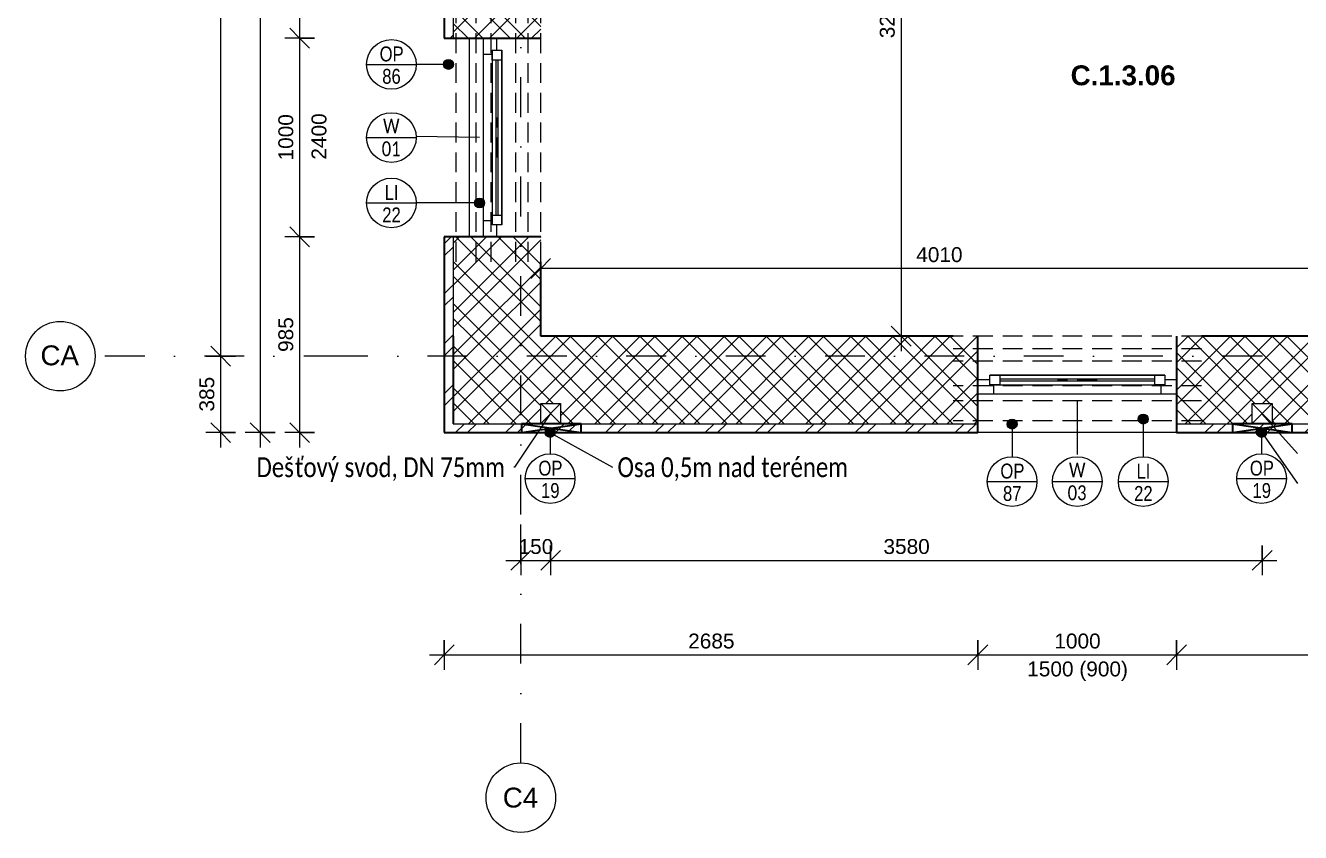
# Model space of a CAD drawing. Header units: millimetres. Extents: x -47427 to -6020, y -7799 to 12520.
# Drawn here: x -47427 to -41012, y -7799 to -3738 of the extents above; entities that cross this region are included whole.
import ezdxf

# ---------------------------------------------------------------- set-up
doc = ezdxf.new("R2010")
doc.units = ezdxf.units.MM
doc.linetypes.add('HA_Dash_3mm-S1mm', pattern=[150, 100, -50])
doc.linetypes.add('HA_DashDot_10mm-S3mm', pattern=[500, 200, -150, 0, -150])
for name, color, linetype, lineweight in [('A-____-____-DIMS', 9, 'Continuous', 5), ('A-____-____-DIMS-50', 9, 'Continuous', 5), ('A-AREA-____-IDEN', 9, 'Continuous', 9), ('A-DETL-____-OTLN', 9, 'Continuous', 25), ('A-FLOR-____-OTLN', 9, 'Continuous', 9), ('A-GENM-____-HDLN', 9, 'HA_Dash_3mm-S1mm', 9), ('A-GENM-____-IDEN', 9, 'Continuous', 9), ('A-GENM-____-OTLN', 9, 'Continuous', 9), ('A-GLAZ-____-IDEN', 9, 'Continuous', 9), ('A-GLAZ-____-MCUT', 9, 'Continuous', 5), ('A-GLAZ-____-OTLN', 9, 'Continuous', 5), ('A-WALL-____-MCUT', 9, 'Continuous', 25), ('A-WALL-____-OTLN', 9, 'Continuous', 9), ('A-WALL-____-PATT', 9, 'Continuous', 25), ('G-____-____-TEXT', 9, 'Continuous', 5), ('M-HVAC-DUCT-OTLN', 9, 'Continuous', 9), ('S-GRID-____-IDEN', 9, 'Continuous', 9), ('S-GRID-____-OTLN', 9, 'Continuous', 5)]:
    doc.layers.add(name, color=color, linetype=linetype, lineweight=lineweight)
doc.styles.add('Arial', font='arial.ttf', dxfattribs={"height": 100})
doc.styles.add('Arial_1', font='arial.ttf', dxfattribs={"height": 75})
doc.styles.add('Arial_2', font='arial.ttf', dxfattribs={"width": 0.8, "height": 75})
doc.styles.add('Arial_B', font='arialbd.ttf', dxfattribs={"height": 100})
doc.styles.add('Calibri', font='calibri.ttf', dxfattribs={"width": 0.8, "height": 75})
doc.styles.add('Calibri_1', font='calibri.ttf', dxfattribs={"width": 0.8, "height": 100})
doc.dimstyles.new('Inner_Dimensions_2', dxfattribs={"dimscale": 304.8, "dimtxt": 76.519455, "dimasz": 0.328084, "dimexe": 0.246063, "dimexo": 0.0625, "dimgap": 0.032808, "dimtad": 1, "dimdec": 0, "dimzin": 0, "dimdsep": 46, "dimtxsty": 'Arial_1', "dimblk1": 'OBLIQUE', "dimblk2": 'OBLIQUE', "dimsah": 1, "dimcen": 0.09, "dimdle": 0.246063, "dimazin": 0, "dimtfac": 1, "dimtdec": 4, "dimtix": 1, "dimtmove": 0, "dimatfit": 3, "dimfxl": 0.246063, "dimfxlon": 1, "dimtvp": 1, "dimtolj": 1, "dimtzin": 0, "dimlwd": 9, "dimlwe": 9, "dimarcsym": 2})
pattern_1 = [(45, (0, 0), (-106.066, 106.066), []), (45, (75, 0), (-106.066, 106.066), []), (315, (0, 0), (106.066, 106.066), []), (315, (75, 0), (106.066, 106.066), [])]
pattern_2 = [(45, (0, 0), (-125.7236, 125.7236), []), (45, (0, 190.5), (-125.7236, 125.7236), [])]

# ---------------------------------------------------------------- blocks, each defined once
blk = doc.blocks.new('HA_WD_SinglePanel - 1000x2400-1662822-DPS_1NP-C')
at = {"layer": 'A-GLAZ-____-MCUT'}
for p, q in [((-420, 70), (-500, 70)), ((-420, 25), (-420, 70)), ((500, 70), (420, 70)), ((420, 70), (420, 25)), ((-500, 0), (-440, 0)), ((-440, -25), (-440, 25)), ((-440, 25), (-390, 25)), ((-390, 25), (-390, -25)), ((390, 5), (-390, 5)), ((390, -25), (390, 25)), ((390, 25), (440, 25)), ((440, 25), (440, -25)), ((440, 0), (500, 0)), ((-390, -25), (-440, -25)), ((390, -5), (-390, -5)), ((440, -25), (390, -25))]:
    blk.add_line(p, q, dxfattribs=at)
at = {"layer": 'A-GLAZ-____-OTLN'}
for p, q in [((420, 70), (-420, 70)), ((440, 25), (-440, 25)), ((-440, -25), (-440, 25)), ((390, 25), (-390, 25)), ((440, 25), (440, -25)), ((-440, -25), (440, -25)), ((390, -25), (-390, -25))]:
    blk.add_line(p, q, dxfattribs=at)
blk = doc.blocks.new('HA_WD_SinglePanel - 1000x1500-1662820-DPS_1NP-C')
at = {"layer": 'A-GLAZ-____-MCUT'}
for p, q in [((-420, 70), (-500, 70)), ((-420, 25), (-420, 70)), ((500, 70), (420, 70)), ((420, 70), (420, 25)), ((-500, 0), (-440, 0)), ((-440, -25), (-440, 25)), ((-440, 25), (-390, 25)), ((-390, 25), (-390, -25)), ((390, 5), (-390, 5)), ((390, -25), (390, 25)), ((390, 25), (440, 25)), ((440, 25), (440, -25)), ((440, 0), (500, 0)), ((-390, -25), (-440, -25)), ((390, -5), (-390, -5)), ((440, -25), (390, -25))]:
    blk.add_line(p, q, dxfattribs=at)
at = {"layer": 'A-GLAZ-____-OTLN'}
for p, q in [((420, 70), (-420, 70)), ((440, 25), (-440, 25)), ((-440, -25), (-440, 25)), ((390, 25), (-390, 25)), ((440, 25), (440, -25)), ((-440, -25), (440, -25)), ((390, -25), (-390, -25))]:
    blk.add_line(p, q, dxfattribs=at)
blk = doc.blocks.new('TB_Porotherm KPVarioUNI_1250mm - TB_Porotherm KPVarioUNI_1250mm-1891196-DPS_1NP-C')
at = {"layer": 'A-GENM-____-HDLN'}
for p, q in [((-625, 205), (625, 205)), ((-625, 105), (625, 105)), ((-625, 30), (625, 30)), ((-100, 0), (100, 0)), ((-625, -95), (625, -95)), ((-625, -157.5), (625, -157.5)), ((-625, -220), (625, -220))]:
    blk.add_line(p, q, dxfattribs=at)
blk = doc.blocks.new('Grid - Radius 3_5mm-353793-DPS_1NP-C')
at = {"layer": 'S-GRID-____-IDEN'}
blk.add_circle((0, 0), 3.5, dxfattribs=at)
blk = doc.blocks.new('DIMBLOCK38-DPS_1NP-C')
at = {"layer": 'A-____-____-DIMS-50', "lineweight": 9}
for p, q in [((-43021.3, -2071.8), (-43071.3, -2021.8)), ((-42946.3, -2071.8), (-43096.3, -2071.8)), ((-43021.3, -2071.8), (-43021.3, -5376.8)), ((-43021.3, -2071.8), (-42971.3, -2121.8)), ((-43021.3, -2071.8), (-42946.3, -2071.8)), ((-43021.3, -5301.8), (-43071.3, -5251.8)), ((-42946.3, -5301.8), (-43096.3, -5301.8)), ((-43021.3, -5301.8), (-42971.3, -5351.8)), ((-43021.3, -5301.8), (-42946.3, -5301.8))]:
    blk.add_line(p, q, dxfattribs=at)
at = {"layer": 'A-____-____-DIMS-50', "color": 0, "lineweight": 9, "insert": (-43128.7, -3802.2), "char_height": 75, "width": 276.883, "attachment_point": 1, "rotation": 90, "line_spacing_factor": 0.941778, "style": 'Arial_1'}
blk.add_mtext('3230', dxfattribs=at)
blk = doc.blocks.new('_Oblique')
at = {"color": 0, "linetype": 'ByBlock', "lineweight": -2}
blk.add_line((-0.5, -0.5), (0.5, 0.5), dxfattribs=at)
blk = doc.blocks.new('DIMBLOCK72-DPS_1NP-C')
at = {"layer": 'A-____-____-DIMS-50', "lineweight": 9}
for p, q in [((-45319.9, -6830.3), (-45319.9, -6980.3)), ((-45319.9, -6905.3), (-45319.9, -6830.3)), ((-45319.9, -6905.3), (-45269.9, -6855.3)), ((-42634.9, -6830.3), (-42634.9, -6980.3)), ((-42634.9, -6905.3), (-42634.9, -6830.3)), ((-42634.9, -6905.3), (-42584.9, -6855.3)), ((-45394.9, -6905.3), (-42634.9, -6905.3)), ((-45319.9, -6905.3), (-45369.9, -6955.3)), ((-42634.9, -6905.3), (-42684.9, -6955.3))]:
    blk.add_line(p, q, dxfattribs=at)
at = {"layer": 'A-____-____-DIMS-50', "color": 0, "lineweight": 9, "insert": (-44092.8, -6797.9), "char_height": 75, "width": 276.883, "attachment_point": 1, "line_spacing_factor": 0.941778, "style": 'Arial_1'}
blk.add_mtext('2685', dxfattribs=at)
blk = doc.blocks.new('DIMBLOCK73-DPS_1NP-C')
at = {"layer": 'A-____-____-DIMS-50', "lineweight": 9}
for p, q in [((-42634.9, -6830.3), (-42634.9, -6980.3)), ((-42634.9, -6905.3), (-42634.9, -6830.3)), ((-42634.9, -6905.3), (-42584.9, -6855.3)), ((-41634.9, -6830.3), (-41634.9, -6980.3)), ((-41634.9, -6905.3), (-41634.9, -6830.3)), ((-41634.9, -6905.3), (-41584.9, -6855.3)), ((-42634.9, -6905.3), (-42684.9, -6955.3)), ((-42634.9, -6905.3), (-41634.9, -6905.3)), ((-41634.9, -6905.3), (-41684.9, -6955.3))]:
    blk.add_line(p, q, dxfattribs=at)
at = {"layer": 'A-____-____-DIMS-50', "color": 0, "lineweight": 9, "insert": (-42250.3, -6797.9), "char_height": 75, "width": 276.883, "attachment_point": 1, "line_spacing_factor": 0.941778, "style": 'Arial_1'}
blk.add_mtext('1000', dxfattribs=at)
blk = doc.blocks.new('DIMBLOCK74-DPS_1NP-C')
at = {"layer": 'A-____-____-DIMS-50', "lineweight": 9}
for p, q in [((-41634.9, -6830.3), (-41634.9, -6980.3)), ((-41634.9, -6905.3), (-41634.9, -6830.3)), ((-41634.9, -6905.3), (-41584.9, -6855.3)), ((-36134.9, -6830.3), (-36134.9, -6980.3)), ((-36134.9, -6905.3), (-36134.9, -6830.3)), ((-36134.9, -6905.3), (-36084.9, -6855.3)), ((-41634.9, -6905.3), (-41684.9, -6955.3)), ((-41634.9, -6905.3), (-36134.9, -6905.3)), ((-36134.9, -6905.3), (-36184.9, -6955.3))]:
    blk.add_line(p, q, dxfattribs=at)
at = {"layer": 'A-____-____-DIMS-50', "color": 0, "lineweight": 9, "insert": (-39000.3, -6797.9), "char_height": 75, "width": 276.883, "attachment_point": 1, "line_spacing_factor": 0.941778, "style": 'Arial_1'}
blk.add_mtext('5500', dxfattribs=at)
blk = doc.blocks.new('DIMBLOCK84-DPS_1NP-C')
at = {"layer": 'A-____-____-DIMS-50', "lineweight": 9}
for p, q in [((-46047.9, -1956.8), (-46097.9, -1906.8)), ((-45972.9, -1956.8), (-46122.9, -1956.8)), ((-46047.9, -1956.8), (-46047.9, -3801.8)), ((-46047.9, -1956.8), (-45997.9, -2006.8)), ((-46047.9, -1956.8), (-45972.9, -1956.8)), ((-46047.9, -3801.8), (-46097.9, -3751.8)), ((-45972.9, -3801.8), (-46122.9, -3801.8)), ((-46047.9, -3801.8), (-45997.9, -3851.8)), ((-46047.9, -3801.8), (-45972.9, -3801.8))]:
    blk.add_line(p, q, dxfattribs=at)
at = {"layer": 'A-____-____-DIMS-50', "color": 0, "lineweight": 9, "insert": (-46155.2, -2994.7), "char_height": 75, "width": 276.883, "attachment_point": 1, "rotation": 90, "line_spacing_factor": 0.941778, "style": 'Arial_1'}
blk.add_mtext('1845', dxfattribs=at)
blk = doc.blocks.new('DIMBLOCK85-DPS_1NP-C')
at = {"layer": 'A-____-____-DIMS-50', "lineweight": 9}
for p, q in [((-46047.9, -3801.8), (-46097.9, -3751.8)), ((-45972.9, -3801.8), (-46122.9, -3801.8)), ((-46047.9, -3801.8), (-46047.9, -4801.8)), ((-46047.9, -3801.8), (-45997.9, -3851.8)), ((-46047.9, -3801.8), (-45972.9, -3801.8)), ((-45972.9, -4801.8), (-46122.9, -4801.8)), ((-46047.9, -4801.8), (-46097.9, -4751.8)), ((-46047.9, -4801.8), (-45997.9, -4851.8)), ((-46047.9, -4801.8), (-45972.9, -4801.8))]:
    blk.add_line(p, q, dxfattribs=at)
at = {"layer": 'A-____-____-DIMS-50', "color": 0, "lineweight": 9, "insert": (-46155.2, -4417.2), "char_height": 75, "width": 276.883, "attachment_point": 1, "rotation": 90, "line_spacing_factor": 0.941778, "style": 'Arial_1'}
blk.add_mtext('1000', dxfattribs=at)
blk = doc.blocks.new('DIMBLOCK86-DPS_1NP-C')
at = {"layer": 'A-____-____-DIMS-50', "lineweight": 9}
for p, q in [((-45972.9, -4801.8), (-46122.9, -4801.8)), ((-46047.9, -4801.8), (-46097.9, -4751.8)), ((-46047.9, -4801.8), (-46047.9, -5861.8)), ((-46047.9, -4801.8), (-45997.9, -4851.8)), ((-46047.9, -4801.8), (-45972.9, -4801.8)), ((-46047.9, -5786.8), (-46097.9, -5736.8)), ((-45972.9, -5786.8), (-46122.9, -5786.8)), ((-46047.9, -5786.8), (-45997.9, -5836.8)), ((-46047.9, -5786.8), (-45972.9, -5786.8))]:
    blk.add_line(p, q, dxfattribs=at)
at = {"layer": 'A-____-____-DIMS-50', "color": 0, "lineweight": 9, "insert": (-46155.2, -5380.8), "char_height": 75, "width": 207.662, "attachment_point": 1, "rotation": 90, "line_spacing_factor": 0.941778, "style": 'Arial_1'}
blk.add_mtext('985', dxfattribs=at)
blk = doc.blocks.new('HA_TAG_WD - Type Mark-1521999-DPS_1NP-C')
at = {"layer": 'A-GLAZ-____-IDEN'}
blk.add_line((-2.5, 0), (2.5, 0), dxfattribs=at)
blk.add_circle((0, 0), 2.5, dxfattribs=at)
blk = doc.blocks.new('DIMBLOCK107-DPS_1NP-C')
at = {"layer": 'A-____-____-DIMS-50', "lineweight": 9}
for p, q in [((-44834.9, -5035.8), (-44834.9, -4885.8)), ((-44834.9, -4960.8), (-44784.9, -4910.8)), ((-40824.9, -5035.8), (-40824.9, -4885.8)), ((-40824.9, -4960.8), (-40774.9, -4910.8)), ((-44834.9, -4960.8), (-44884.9, -5010.8)), ((-40824.9, -4960.8), (-44834.9, -4960.8)), ((-44834.9, -4960.8), (-44834.9, -5035.8)), ((-40824.9, -4960.8), (-40874.9, -5010.8)), ((-40824.9, -4960.8), (-40824.9, -5035.8))]:
    blk.add_line(p, q, dxfattribs=at)
at = {"layer": 'A-____-____-DIMS-50', "color": 0, "lineweight": 9, "insert": (-42945.3, -4853.5), "char_height": 75, "width": 276.883, "attachment_point": 1, "line_spacing_factor": 0.941778, "style": 'Arial_1'}
blk.add_mtext('4010', dxfattribs=at)
blk = doc.blocks.new('HA_TAG_GM_Products - Generic-588599-DPS_1NP-C')
at = {"layer": 'A-GENM-____-IDEN'}
blk.add_line((-2.5, 0), (2.5, 0), dxfattribs=at)
blk.add_circle((0, 0), 2.5, dxfattribs=at)
blk = doc.blocks.new('DIMBLOCK181-DPS_1NP-C')
at = {"layer": 'A-____-____-DIMS-50', "lineweight": 9}
for p, q in [((-46246.5, 8108.2), (-46246.5, -5861.8)), ((-46171.5, 8033.2), (-46321.5, 8033.2)), ((-46246.5, 8033.2), (-46296.5, 8083.2)), ((-46246.5, 8033.2), (-46196.5, 7983.2)), ((-46246.5, 8033.2), (-46171.5, 8033.2)), ((-46246.5, -5786.8), (-46296.5, -5736.8)), ((-46171.5, -5786.8), (-46321.5, -5786.8)), ((-46246.5, -5786.8), (-46196.5, -5836.8)), ((-46246.5, -5786.8), (-46171.5, -5786.8))]:
    blk.add_line(p, q, dxfattribs=at)
at = {"layer": 'A-____-____-DIMS-50', "color": 0, "lineweight": 9, "insert": (-46353.9, 979), "char_height": 75, "width": 346.103, "attachment_point": 1, "rotation": 90, "line_spacing_factor": 0.941778, "style": 'Arial_1'}
blk.add_mtext('13820', dxfattribs=at)
blk = doc.blocks.new('DIMBLOCK199-DPS_1NP-C')
at = {"layer": 'A-____-____-DIMS-50', "lineweight": 9}
for p, q in [((-46445.2, -5401.8), (-46495.2, -5351.8)), ((-46520.2, -5401.8), (-46370.2, -5401.8)), ((-46445.2, -5401.8), (-46520.2, -5401.8)), ((-46445.2, -5861.8), (-46445.2, -5401.8)), ((-46445.2, -5401.8), (-46395.2, -5451.8)), ((-46445.2, -5786.8), (-46495.2, -5736.8)), ((-46370.2, -5786.8), (-46520.2, -5786.8)), ((-46445.2, -5786.8), (-46395.2, -5836.8)), ((-46445.2, -5786.8), (-46370.2, -5786.8))]:
    blk.add_line(p, q, dxfattribs=at)
at = {"layer": 'A-____-____-DIMS-50', "color": 0, "lineweight": 9, "insert": (-46552.6, -5680.8), "char_height": 75, "width": 207.662, "attachment_point": 1, "rotation": 90, "line_spacing_factor": 0.941778, "style": 'Arial_1'}
blk.add_mtext('385', dxfattribs=at)
blk = doc.blocks.new('DIMBLOCK200-DPS_1NP-C')
at = {"layer": 'A-____-____-DIMS-50', "lineweight": 9}
for p, q in [((-46445.2, -601.8), (-46495.2, -551.8)), ((-46520.2, -601.8), (-46370.2, -601.8)), ((-46445.2, -601.8), (-46520.2, -601.8)), ((-46445.2, -5401.8), (-46445.2, -601.8)), ((-46445.2, -601.8), (-46395.2, -651.8)), ((-46445.2, -5401.8), (-46495.2, -5351.8)), ((-46520.2, -5401.8), (-46370.2, -5401.8)), ((-46445.2, -5401.8), (-46520.2, -5401.8)), ((-46445.2, -5401.8), (-46395.2, -5451.8))]:
    blk.add_line(p, q, dxfattribs=at)
at = {"layer": 'A-____-____-DIMS-50', "color": 0, "lineweight": 9, "insert": (-46552.6, -3117.2), "char_height": 75, "width": 276.883, "attachment_point": 1, "rotation": 90, "line_spacing_factor": 0.941778, "style": 'Arial_1'}
blk.add_mtext('4800', dxfattribs=at)
blk = doc.blocks.new('DIMBLOCK229-DPS_1NP-C')
at = {"layer": 'A-____-____-DIMS-50', "lineweight": 9}
for p, q in [((-44934.9, -6354.6), (-44934.9, -6504.6)), ((-44934.9, -6429.6), (-44934.9, -6354.6)), ((-44934.9, -6429.6), (-44884.9, -6379.6)), ((-44784.9, -6354.6), (-44784.9, -6504.6)), ((-44784.9, -6429.6), (-44784.9, -6354.6)), ((-44784.9, -6429.6), (-44734.9, -6379.6)), ((-45009.9, -6429.6), (-44784.9, -6429.6)), ((-44934.9, -6429.6), (-44984.9, -6479.6)), ((-44784.9, -6429.6), (-44834.9, -6479.6))]:
    blk.add_line(p, q, dxfattribs=at)
at = {"layer": 'A-____-____-DIMS-50', "color": 0, "lineweight": 9, "insert": (-44946.4, -6322.3), "char_height": 75, "width": 207.662, "attachment_point": 1, "line_spacing_factor": 0.941778, "style": 'Arial_1'}
blk.add_mtext('150', dxfattribs=at)
blk = doc.blocks.new('DIMBLOCK230-DPS_1NP-C')
at = {"layer": 'A-____-____-DIMS-50', "lineweight": 9}
for p, q in [((-44784.9, -6354.6), (-44784.9, -6504.6)), ((-44784.9, -6429.6), (-44784.9, -6354.6)), ((-44784.9, -6429.6), (-44734.9, -6379.6)), ((-41204.9, -6354.6), (-41204.9, -6504.6)), ((-41204.9, -6429.6), (-41204.9, -6354.6)), ((-41204.9, -6429.6), (-41154.9, -6379.6)), ((-44784.9, -6429.6), (-44834.9, -6479.6)), ((-44784.9, -6429.6), (-41129.9, -6429.6)), ((-41204.9, -6429.6), (-41254.9, -6479.6))]:
    blk.add_line(p, q, dxfattribs=at)
at = {"layer": 'A-____-____-DIMS-50', "color": 0, "lineweight": 9, "insert": (-43110.3, -6322.3), "char_height": 75, "width": 276.883, "attachment_point": 1, "line_spacing_factor": 0.941778, "style": 'Arial_1'}
blk.add_mtext('3580', dxfattribs=at)

msp = doc.modelspace()

# ---------------------------------------------------------------- hatches: boundary and pattern name
at = {"layer": 'A-GENM-____-IDEN'}
h = msp.add_hatch(color=256, dxfattribs=at)
edge = h.paths.add_edge_path()
edge.add_arc((-45299.1, -3933.7), 25, 0, 360)
h = msp.add_hatch(color=256, dxfattribs=at)
edge = h.paths.add_edge_path()
edge.add_arc((-45142.8, -4631.1), 25, 0, 360)
h = msp.add_hatch(color=256, dxfattribs=at)
edge = h.paths.add_edge_path()
edge.add_arc((-41803.2, -5718.6), 25, 0, 360)
h = msp.add_hatch(color=256, dxfattribs=at)
edge = h.paths.add_edge_path()
edge.add_arc((-44787.5, -5785.6), 25, 0, 360)
h = msp.add_hatch(color=256, dxfattribs=at)
edge = h.paths.add_edge_path()
edge.add_arc((-42462.8, -5743.7), 25, 0, 360)
h = msp.add_hatch(color=256, dxfattribs=at)
edge = h.paths.add_edge_path()
edge.add_arc((-41207.5, -5785.7), 25, 0, 360)
at = {"layer": 'A-WALL-____-PATT', "lineweight": 5}
h = msp.add_hatch(dxfattribs=at)
h.set_pattern_fill('FP_4', color=256, style=0, pattern_type=2)
h.set_pattern_definition(pattern_2)
h.paths.add_polyline_path([(-45319.9, -5786.8), (-45274.9, -5786.8), (-45274.9, -4801.8), (-45319.9, -4801.8)])
h.paths.add_polyline_path([(-45319.9, -3801.8), (-45274.9, -3801.8), (-45274.9, -1956.8), (-45319.9, -1956.8), (-45319.9, -3585)])
h.paths.add_polyline_path([(-45319.9, -1331.8), (-45274.9, -1331.8), (-45274.9, 2573.2), (-45319.9, 2573.2), (-45319.9, -1172.3)])
h.paths.add_polyline_path([(-45319.9, 3573.2), (-45274.9, 3573.2), (-45274.9, 7988.2), (-45319.9, 7988.2), (-45319.9, 6065.6)])
h = msp.add_hatch(dxfattribs=at)
h.set_pattern_fill('FP_1', color=256, style=0, pattern_type=2)
h.set_pattern_definition(pattern_1)
h.paths.add_polyline_path([(-44834.9, -5301.8), (-44834.9, -4801.8), (-45274.9, -4801.8), (-45274.9, -5301.8)])
h.paths.add_polyline_path([(-44834.9, -3801.8), (-44834.9, -1956.8), (-45274.9, -1956.8), (-45274.9, -3801.8)])
h.paths.add_polyline_path([(-44834.9, -1331.8), (-44834.9, 2573.2), (-45274.9, 2573.2), (-45274.9, -1331.8), (-45054.9, -1331.8)])
h.paths.add_polyline_path([(-44834.9, 3573.2), (-44834.9, 7988.2), (-45274.9, 7988.2), (-45274.9, 3573.2)])
h = msp.add_hatch(dxfattribs=at)
h.set_pattern_fill('FP_1', color=256, style=0, pattern_type=2)
h.set_pattern_definition(pattern_1)
h.paths.add_polyline_path([(-28569.9, -5741.8), (-28569.9, -5301.8), (-30634.9, -5301.8), (-30634.9, -5741.8), (-30284.4, -5741.8)])
h.paths.add_polyline_path([(-31634.9, -5741.8), (-31634.9, -5301.8), (-35134.9, -5301.8), (-35134.9, -5741.8), (-32734.9, -5741.8)])
h.paths.add_polyline_path([(-36134.9, -5741.8), (-36134.9, -5301.8), (-41634.9, -5301.8), (-41634.9, -5741.8), (-37454.5, -5741.8)])
h.paths.add_polyline_path([(-42634.9, -5741.8), (-42634.9, -5301.8), (-45274.9, -5301.8), (-45274.9, -5741.8), (-43838.4, -5741.8)])
h.paths.add_polyline_path([(-30384.4, -5740.1), (-30384.4, -5640.1), (-30284.4, -5640.1), (-30284.4, -5740.1)])
h.paths.add_polyline_path([(-32834.9, -5740.1), (-32834.9, -5640.1), (-32734.9, -5640.1), (-32734.9, -5740.1)])
h.paths.add_polyline_path([(-41254.9, -5740.1), (-41254.9, -5640.1), (-41154.9, -5640.1), (-41154.9, -5740.1)])
h.paths.add_polyline_path([(-44834.9, -5740.1), (-44834.9, -5640.1), (-44734.9, -5640.1), (-44734.9, -5740.1)])
h = msp.add_hatch(dxfattribs=at)
h.set_pattern_fill('FP_4', color=256, style=0, pattern_type=2)
h.set_pattern_definition(pattern_2)
h.paths.add_polyline_path([(-28569.9, -5786.8), (-28569.9, -5741.8), (-30634.9, -5741.8), (-30634.9, -5786.8)])
h.paths.add_polyline_path([(-31634.9, -5786.8), (-31634.9, -5741.8), (-35134.9, -5741.8), (-35134.9, -5786.8), (-34262.6, -5786.8)])
h.paths.add_polyline_path([(-36134.9, -5786.8), (-36134.9, -5741.8), (-41634.9, -5741.8), (-41634.9, -5786.8), (-37454.5, -5786.8)])
h.paths.add_polyline_path([(-42634.9, -5786.8), (-42634.9, -5741.8), (-45274.9, -5741.8), (-45274.9, -5786.8), (-43838.4, -5786.8)])

# ---------------------------------------------------------------- linework, layer by layer
at = {"layer": 'A-DETL-____-OTLN'}
for p, q in [((-44631.7, -5741.8), (-44931.7, -5741.8)), ((-44931.7, -5741.8), (-44931.7, -5786.8)), ((-44931.7, -5786.8), (-44631.7, -5741.8)), ((-44931.7, -5741.8), (-44631.7, -5786.8)), ((-44631.7, -5786.8), (-44631.7, -5741.8)), ((-41054.4, -5741.8), (-41354.4, -5741.8)), ((-41354.4, -5741.8), (-41354.4, -5786.8)), ((-41354.4, -5786.8), (-41054.4, -5741.8)), ((-41354.4, -5741.8), (-41054.4, -5786.8)), ((-41054.4, -5786.8), (-41054.4, -5741.8)), ((-44931.7, -5786.8), (-44631.7, -5786.8)), ((-41354.4, -5786.8), (-41054.4, -5786.8))]:
    msp.add_line(p, q, dxfattribs=at)
at = {"layer": 'A-FLOR-____-OTLN'}
msp.add_line((-45194.9, -3801.8), (-45194.9, -4801.8), dxfattribs=at)
at = {"layer": 'A-GENM-____-IDEN'}
for p, q in [((-45299.1, -3933.7), (-45461.5, -3933.7)), ((-45142.8, -4631.1), (-45461.5, -4631.1)), ((-42462.8, -5743.7), (-42462.8, -5907.8)), ((-41803.2, -5718.6), (-41803.2, -5907.8)), ((-44787.5, -5785.6), (-44787.5, -5893.1)), ((-41207.5, -5785.7), (-41207.5, -5893.1))]:
    msp.add_line(p, q, dxfattribs=at)
for centre in [(-45299.1, -3933.7), (-45142.8, -4631.1), (-41803.2, -5718.6), (-44787.5, -5785.6), (-42462.8, -5743.7), (-41207.5, -5785.7)]:
    msp.add_circle(centre, 25, dxfattribs=at)
at = {"layer": 'A-GLAZ-____-IDEN'}
for p, q in [((-45142.8, -4301.8), (-45461.5, -4297.4)), ((-42134.9, -5629.5), (-42134.9, -5896.7))]:
    msp.add_line(p, q, dxfattribs=at)
at = {"layer": 'A-WALL-____-MCUT'}
for p, q in [((-45319.9, -1956.8), (-45319.9, -3801.8)), ((-45319.9, -3801.8), (-44834.9, -3801.8)), ((-44834.9, -4801.8), (-45319.9, -4801.8)), ((-45319.9, -4801.8), (-45319.9, -5786.8)), ((-44834.9, -5301.8), (-44834.9, -4926.8)), ((-45274.9, -5301.8), (-45274.9, -5741.8)), ((-42760, -5301.8), (-44834.9, -5301.8)), ((-42634.9, -5786.8), (-42634.9, -5301.8)), ((-41634.9, -5301.8), (-41634.9, -5786.8)), ((-40824.9, -5301.8), (-41509.9, -5301.8)), ((-45319.9, -5786.8), (-42634.9, -5786.8)), ((-41634.9, -5786.8), (-36134.9, -5786.8))]:
    msp.add_line(p, q, dxfattribs=at)
at = {"layer": 'A-WALL-____-MCUT', "lineweight": 9}
for p, q in [((-45274.9, -2144.3), (-45274.9, -3801.8)), ((-45274.9, -4801.8), (-45274.9, -5301.8)), ((-45274.9, -5741.8), (-42634.9, -5741.8)), ((-41634.9, -5741.8), (-36260, -5741.8))]:
    msp.add_line(p, q, dxfattribs=at)
at = {"layer": 'A-WALL-____-OTLN'}
msp.add_line((-41634.9, -5786.8), (-42634.9, -5786.8), dxfattribs=at)
at = {"layer": 'G-____-____-TEXT', "color": 250, "lineweight": 9}
for p, q in [((-44786.5, -5692.6), (-44966.9, -5960.8)), ((-41206.5, -5692.6), (-41026.3, -5892)), ((-44788.3, -5785.8), (-44473.4, -5960.8)), ((-41206.1, -5785.8), (-41026.3, -6042.1)), ((-44966.9, -5960.8), (-44969.7, -5960.8))]:
    msp.add_line(p, q, dxfattribs=at)
at = {"layer": 'M-HVAC-DUCT-OTLN', "lineweight": 5}
for p, q in [((-44734.9, -5740.1), (-44834.9, -5640.1)), ((-44734.9, -5640.1), (-44834.9, -5740.1)), ((-44834.9, -5640.1), (-44734.9, -5640.1)), ((-44834.9, -5740.1), (-44834.9, -5640.1)), ((-44734.9, -5640.1), (-44734.9, -5740.1)), ((-41154.9, -5740.1), (-41254.9, -5640.1)), ((-41154.9, -5640.1), (-41254.9, -5740.1)), ((-41254.9, -5640.1), (-41154.9, -5640.1)), ((-41254.9, -5740.1), (-41254.9, -5640.1)), ((-41154.9, -5640.1), (-41154.9, -5740.1)), ((-44734.9, -5740.1), (-44834.9, -5740.1)), ((-41154.9, -5740.1), (-41254.9, -5740.1))]:
    msp.add_line(p, q, dxfattribs=at)
at = {"layer": 'S-GRID-____-OTLN', "linetype": 'HA_DashDot_10mm-S3mm', "lineweight": 9}
for p, q in [((-44934.9, -6198.9), (-44934.9, 10920.5)), ((-45827.4, -5401.8), (-47077.4, -5401.8)), ((-22199.7, -5401.8), (-45827.4, -5401.8)), ((-44934.9, -7448.9), (-44934.9, -6198.9))]:
    msp.add_line(p, q, dxfattribs=at)

# ---------------------------------------------------------------- block references
at = {"layer": 'A-GENM-____-IDEN', "xscale": 49.99999999999998, "yscale": 49.99999999999998, "zscale": 49.99999999999998}
for p in [(-45586.5, -3933.7), (-45586.5, -4631.1), (-44787.5, -6018.1), (-41207.5, -6018.1), (-42462.8, -6032.8), (-41803.2, -6032.8)]:
    msp.add_blockref('HA_TAG_GM_Products - Generic-588599-DPS_1NP-C', p, dxfattribs=at)
at = {"layer": 'A-GENM-____-OTLN'}
for p, rotation in [((-45054.9, -4301.8), 90.0000000000015), ((-42134.9, -5521.8), 180)]:
    msp.add_blockref('TB_Porotherm KPVarioUNI_1250mm - TB_Porotherm KPVarioUNI_1250mm-1891196-DPS_1NP-C', p, dxfattribs=dict(at, rotation=rotation))
at = {"layer": 'A-GLAZ-____-IDEN', "xscale": 49.99999999999998, "yscale": 49.99999999999998, "zscale": 49.99999999999998}
for p in [(-45586.5, -4301.8), (-42134.9, -6032.8)]:
    msp.add_blockref('HA_TAG_WD - Type Mark-1521999-DPS_1NP-C', p, dxfattribs=at)
at = {"layer": 'A-GLAZ-____-OTLN'}
for name, p, rotation in [('HA_WD_SinglePanel - 1000x2400-1662822-DPS_1NP-C', (-45054.9, -4301.8), 89.9999999999999), ('HA_WD_SinglePanel - 1000x1500-1662820-DPS_1NP-C', (-42134.9, -5521.8), 180)]:
    msp.add_blockref(name, p, dxfattribs=dict(at, rotation=rotation))
at = {"layer": 'S-GRID-____-IDEN', "xscale": 49.99999999999998, "yscale": 49.99999999999998, "zscale": 49.99999999999998, "rotation": 90}
msp.add_blockref('Grid - Radius 3_5mm-353793-DPS_1NP-C', (-47252.4, -5401.8), dxfattribs=at)
at = {"layer": 'S-GRID-____-IDEN', "xscale": 49.99999999999998, "yscale": 49.99999999999998, "zscale": 49.99999999999998}
msp.add_blockref('Grid - Radius 3_5mm-353793-DPS_1NP-C', (-44934.9, -7623.9), dxfattribs=at)

# ---------------------------------------------------------------- texts
at = {"layer": 'A-AREA-____-IDEN', "lineweight": 5, "insert": (-42168.4, -3938.7), "char_height": 100, "width": 653.375, "attachment_point": 1, "style": 'Arial_B'}
msp.add_mtext('C.1.3.06', dxfattribs=at)
at = {"layer": 'A-GENM-____-IDEN', "lineweight": 5, "char_height": 75, "attachment_point": 1, "style": 'Arial_2'}
for s, insert, width in [('OP', (-45645.5, -3843.6), 147.51), ('86', (-45632.3, -3956.3), 115.443), ('LI', (-45620.3, -4541), 86.582), ('22', (-45632.3, -4653.7), 115.443), ('OP', (-44846.5, -5928), 147.51), ('OP', (-42521.9, -5942.6), 147.51), ('LI', (-41837, -5942.6), 86.582), ('OP', (-41266.5, -5928), 147.51), ('19', (-44833.3, -6040.7), 115.443), ('87', (-42508.7, -6055.4), 115.443), ('22', (-41849, -6055.4), 115.443), ('19', (-41253.3, -6040.7), 115.443)]:
    msp.add_mtext(s, dxfattribs=dict(at, insert=insert, width=width))
at = {"layer": 'A-GLAZ-____-IDEN', "lineweight": 5, "insert": (-45988.3, -4413.1), "char_height": 75, "width": 288.607, "attachment_point": 1, "rotation": 90, "style": 'Arial_1'}
msp.add_mtext('2400', dxfattribs=at)
at = {"layer": 'A-GLAZ-____-IDEN', "lineweight": 5, "char_height": 75, "attachment_point": 1}
for s, insert, width, style in [('W', (-45628.3, -4206.5), 105.823, 'Calibri'), ('01', (-45634.9, -4320.8), 121.856, 'Calibri'), ('W', (-42176.7, -5937.5), 105.823, 'Calibri'), ('03', (-42183.3, -6051.8), 121.856, 'Calibri'), ('1500 (900)', (-42386.7, -6938.4), 629.325, 'Arial_1')]:
    msp.add_mtext(s, dxfattribs=dict(at, insert=insert, width=width, style=style))
at = {"layer": 'G-____-____-TEXT', "color": 7, "lineweight": 9, "char_height": 100, "attachment_point": 1, "style": 'Calibri_1'}
for s, insert, width in [('ťový svod, DN 75mm', (-46071.5, -5910.8), 1305.147), ('Deš', (-46264.7, -5910.8), 234.093), ('Osa 0,5m nad terénem', (-44448.4, -5910.8), 1430.21)]:
    msp.add_mtext(s, dxfattribs=dict(at, insert=insert, width=width))
at = {"layer": 'S-GRID-____-IDEN', "lineweight": 5, "char_height": 100, "attachment_point": 1, "style": 'Arial'}
for s, insert, width in [('CA', (-47352.1, -5347.9), 240.506), ('C4', (-45025.8, -7573.2), 220.464)]:
    msp.add_mtext(s, dxfattribs=dict(at, insert=insert, width=width))

# ---------------------------------------------------------------- dimensions: what is measured, and where the dimension line sits
at = {"layer": 'A-____-____-DIMS', "lineweight": 9}
for base, p1, p2, override, picture, middle in [((-46246.5, -5786.8), (-46171.5, 8033.2), (-46171.5, -5786.8), {"dimpost": '<>', "dimfxl": 13820}, 'DIMBLOCK181-DPS_1NP-C', (-46294.8, 1123.2)), ((-46445.2, -601.8), (-46520.2, -5401.8), (-46520.2, -601.8), {"dimpost": '<>', "dimfxl": 4800}, 'DIMBLOCK200-DPS_1NP-C', (-46493.5, -3001.8)), ((-46047.9, -3801.8), (-45972.9, -1956.8), (-45972.9, -3801.8), {"dimpost": '<>', "dimfxl": 1845}, 'DIMBLOCK84-DPS_1NP-C', (-46096.2, -2879.3)), ((-43021.3, -5301.8), (-42946.3, -2071.8), (-42946.3, -5301.8), {"dimpost": '<>', "dimfxl": 3230}, 'DIMBLOCK38-DPS_1NP-C', (-43069.6, -3686.8)), ((-46047.9, -4801.8), (-45972.9, -3801.8), (-45972.9, -4801.8), {"dimpost": '<>', "dimfxl": 1000}, 'DIMBLOCK85-DPS_1NP-C', (-46096.2, -4301.8)), ((-46047.9, -5786.8), (-45972.9, -4801.8), (-45972.9, -5786.8), {"dimpost": '<>', "dimfxl": 985}, 'DIMBLOCK86-DPS_1NP-C', (-46096.2, -5294.3)), ((-46445.2, -5401.8), (-46370.2, -5786.8), (-46520.2, -5401.8), {"dimpost": '<>', "dimfxl": 413.188819}, 'DIMBLOCK199-DPS_1NP-C', (-46493.5, -5594.3))]:
    dim = msp.add_linear_dim(base=base, p1=p1, p2=p2, angle=90, dimstyle='Inner_Dimensions_2', override=override, dxfattribs=at)
    dim.commit()
    dim.dimension.update_dxf_attribs({"geometry": picture, "text_midpoint": middle})
for base, p1, p2, override, picture, middle in [((-44834.9, -4960.8), (-40824.9, -5035.8), (-44834.9, -5035.8), {"dimpost": '<>', "dimfxl": 4010}, 'DIMBLOCK107-DPS_1NP-C', (-42829.9, -4912.5)), ((-44784.9, -6429.6), (-44934.9, -6354.6), (-44784.9, -6354.6), {"dimpost": '<>', "dimfxl": 150}, 'DIMBLOCK229-DPS_1NP-C', (-44859.9, -6381.3)), ((-41204.9, -6429.6), (-44784.9, -6354.6), (-41204.9, -6354.6), {"dimpost": '<>', "dimfxl": 3580}, 'DIMBLOCK230-DPS_1NP-C', (-42994.9, -6381.3)), ((-42634.9, -6905.3), (-45319.9, -6830.3), (-42634.9, -6830.3), {"dimpost": '<>', "dimfxl": 2684.970808}, 'DIMBLOCK72-DPS_1NP-C', (-43977.4, -6857)), ((-41634.9, -6905.3), (-42634.9, -6830.3), (-41634.9, -6830.3), {"dimpost": '<>', "dimfxl": 1000}, 'DIMBLOCK73-DPS_1NP-C', (-42134.9, -6857)), ((-36134.9, -6905.3), (-41634.9, -6830.3), (-36134.9, -6830.3), {"dimpost": '<>', "dimfxl": 5500}, 'DIMBLOCK74-DPS_1NP-C', (-38884.9, -6857))]:
    dim = msp.add_linear_dim(base=base, p1=p1, p2=p2, dimstyle='Inner_Dimensions_2', override=override, dxfattribs=at)
    dim.commit()
    dim.dimension.update_dxf_attribs({"geometry": picture, "text_midpoint": middle})

doc.saveas('drawing.dxf')
